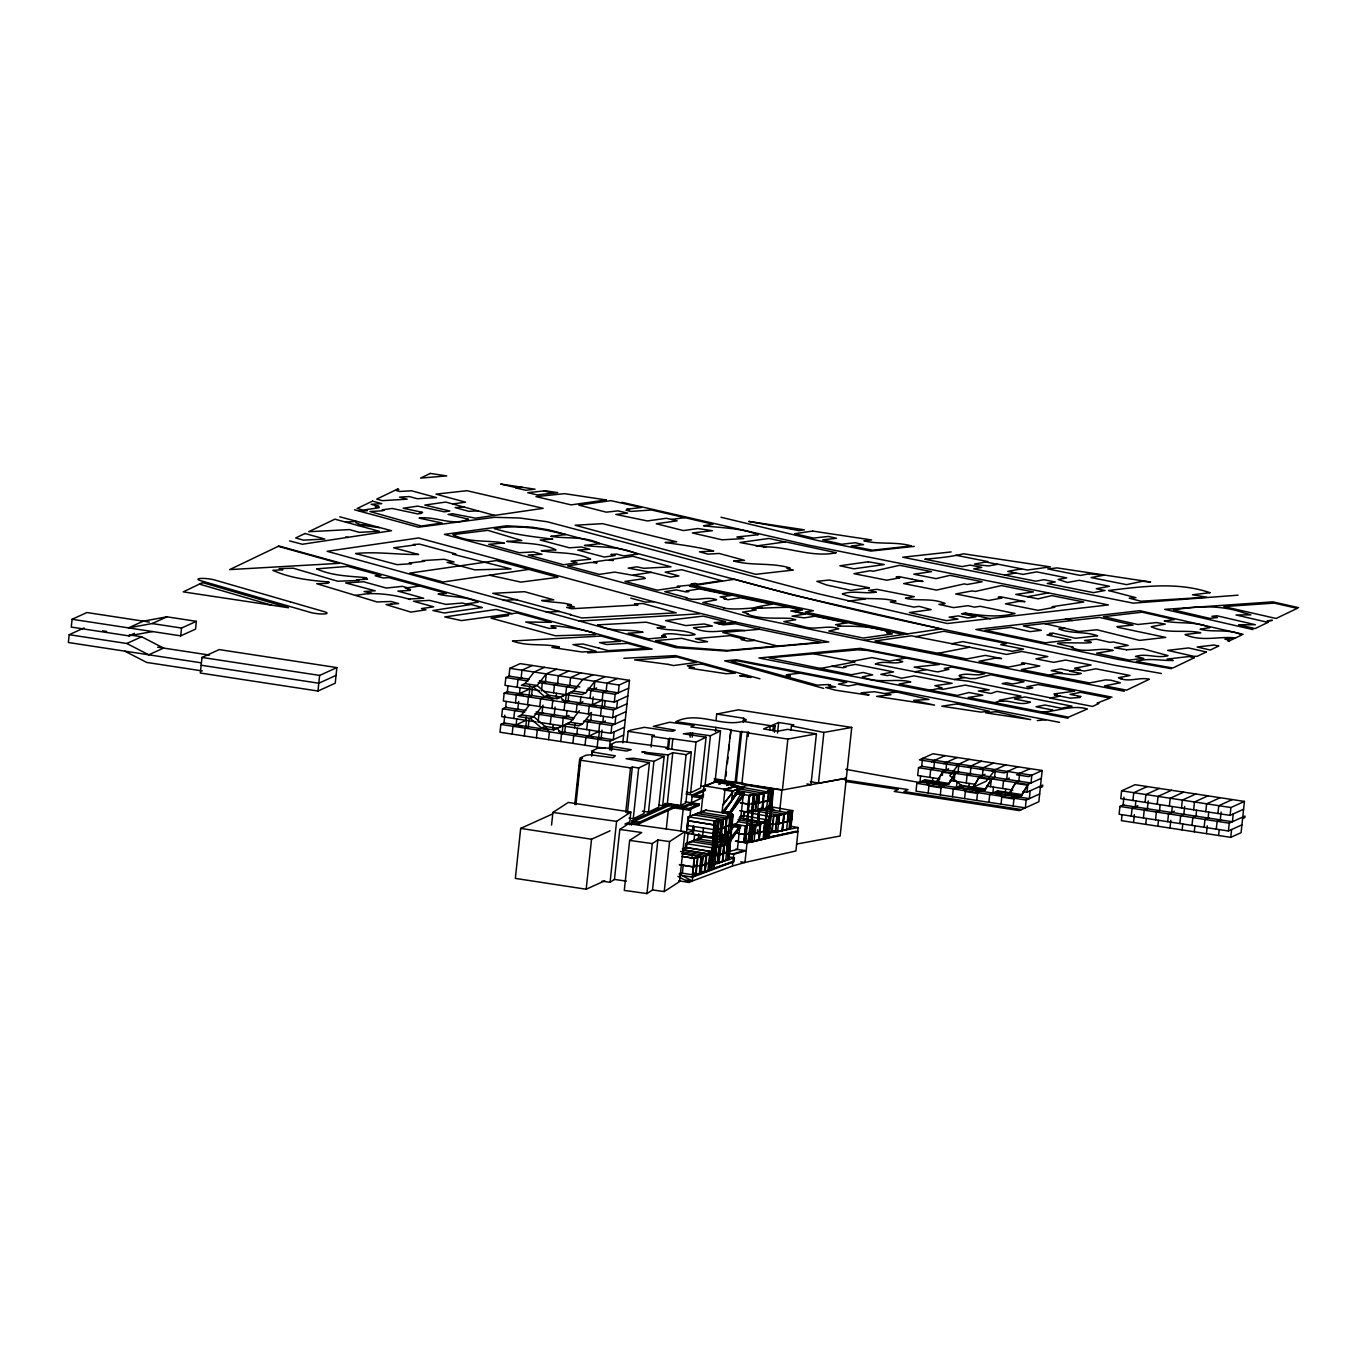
<?xml version="1.0" encoding="UTF-8"?>
<svg xmlns="http://www.w3.org/2000/svg" width="1367" height="1367" viewBox="0 0 1367 1367"><rect width="100%" height="100%" fill="white"/><g stroke="black" fill="none" stroke-linecap="round" stroke-linejoin="round"><path stroke-width="1.5" d="M710.447 868.079L714.736 821.106L711.216 868.199L715.727 821.123L688.114 816.851L686.49 833.272M711.216 868.199L715.727 821.123M713.659 866.883L718.171 819.79L713.882 866.781M714.599 864.952L718.939 819.91L714.821 864.85M719.52 854.853L721.725 833.99M720.836 846.156L721.947 833.887M721.366 846.361L722.716 834.007M726.304 844.293L727.244 834.075M726.543 844.191L727.466 833.973M726.885 846.446L728.184 832.144M729.312 819.892C730.952 815.603 727.056 814.664 732.268 816.219L721.588 820.32L717.948 819.892M727.295 844.293L728.423 832.042M711.37 862.372L717.521 863.448L728.201 859.347L732.37 814.356L729.021 859.399M728.269 859.296L732.37 814.356L705.577 810.153M728.799 859.501L733.122 814.476M749.509 795.56L744.998 842.636L749.509 795.56L745.75 842.755L796.192 831.17M749.372 841.611L753.678 794.637L754.652 794.637L750.141 841.73L753.9 794.535L757.13 795.116L771.296 791.613L769.655 808.034L755.49 811.537L749.167 810.289M757.198 825.565L758.685 809.23M757.421 825.463L758.924 809.127M757.215 833.853L757.591 829.769M757.95 825.685L759.454 809.349M758.189 825.583L759.676 809.247M765.178 823.72L766.904 807.282M763.88 838.022L767.434 807.504M767.656 807.401L764.631 838.142M768.151 836.963L772.68 789.887L769.143 836.98L768.151 836.963L769.143 836.98M768.374 836.86L772.68 789.887L768.066 791.032M768.92 837.082L773.432 790.006M84.019 627.966L69.187 634.698L68.35 642.507L200.983 662.79M149.311 622.07L86.924 612.536L72.092 619.268L71.255 627.077L128.874 635.877L152.506 631.554M180.7 635.86L181.538 628.051L196.37 621.336L195.532 629.145L180.7 635.86L72.092 619.268M201.991 657.424L200.317 673.042L317.964 691.036L335.223 683.21L336.88 667.592L219.233 649.598L201.991 657.424L319.639 675.418L336.88 667.592M317.964 691.036L319.639 675.418M504.679 722.682L500.835 724.425L499.997 732.234L605.273 748.33M506.354 707.047L502.509 708.807L501.672 716.616L536.086 721.879M508.028 691.429L504.167 693.189L503.329 700.998L612.672 717.709L626.154 711.592M509.703 675.811L505.841 677.554L505.004 685.363L539.418 690.625M504.816 715.18L503.979 722.989L548.526 729.807M506.268 701.51L505.653 707.371L525.902 710.464M507.943 685.892L507.328 691.753L553.891 698.879M622.822 742.828L629.503 680.339L520.178 663.627L509.823 668.326L508.985 676.135L529.234 679.228M512.147 734.096L512.984 726.287L526.466 720.17L525.851 726.014M513.821 718.478L514.641 710.652L518.503 708.909M515.479 702.843L516.316 695.034L529.815 688.917L528.978 696.726M517.153 687.225L517.99 679.416L521.852 677.673M516.76 718.991L516.128 724.852L521.835 726.731M517.803 709.234L518.64 701.425M520.092 687.755L519.46 693.616L523.271 694.863M521.135 677.981L521.972 670.172L532.31 665.49M524.296 735.959L525.133 728.133L528.978 726.39M525.97 720.324L526.38 716.428M527.628 704.706L528.465 696.897L532.327 695.154M529.302 689.088L529.712 685.175M528.277 726.714L529.114 718.905M531.609 695.461L532.447 687.652M552.251 814.083L520.673 828.402L515.342 878.4L586.187 889.233L604.761 880.809M536.445 737.804L537.282 729.995L541.127 728.252M539.777 706.568L540.614 698.759L546.39 696.128M541.452 690.95L542.289 683.124L546.134 681.381M542.101 712.942L542.921 705.133M545.433 681.706L546.27 673.897L556.608 669.198M548.594 739.667L549.431 731.858L545.091 726.39L533.779 716.718L521.63 714.856L518.025 716.496L530.174 718.358L541.486 728.013L553.635 729.875L562.914 725.74L562.298 731.601M550.252 724.049L551.089 716.24L554.951 714.48M551.926 708.414L552.764 700.605L548.423 695.154L537.111 685.482L524.962 683.62L521.374 685.26L533.506 687.105L544.818 696.777L556.967 698.64L566.263 694.487L565.425 702.296M553.601 692.796L554.438 684.987L558.283 683.244M552.781 728.474L553.191 724.561M554.233 714.804L555.07 706.995M556.113 697.238L556.54 693.325M557.582 683.568L558.419 675.742L568.757 671.06M551.567 825.053L552.917 812.442L568.313 802.412L630.819 812.083L629.486 824.677M560.743 741.529L561.564 733.72L557.24 728.252L545.091 726.39L541.486 728.013M562.401 725.894L563.238 718.085L569.031 715.471M564.075 710.276L564.913 702.467L560.573 696.999L548.423 695.154L544.818 696.777M565.75 694.658L566.587 686.849L570.432 685.106M564.725 732.285L565.562 724.476M566.382 716.667L567.015 710.806M568.057 701.032L568.894 693.223M569.731 685.414L570.569 677.605L580.907 672.923M572.893 743.375L573.713 735.566L577.575 733.823M574.55 727.757L574.977 723.861M576.225 712.139L577.062 704.33L582.838 701.698M576.874 734.147L577.489 728.286M580.206 702.894L580.838 697.033M574.841 804.069L579.591 759.642L582.479 758.258L580.36 757.933L579.454 766.391M575.387 804.48L576.276 796.021M576.737 791.783L577.643 783.325M578.087 779.087L578.993 770.629M575.917 804.633L580.667 760.206L579.591 759.642M585.025 745.237L585.862 737.428L599.361 731.311L598.524 739.12M586.699 729.619L587.537 721.81L591.398 720.05M590.048 698.366L590.869 690.557L596.661 687.943M589.638 730.149L589.023 735.993L592.817 737.24M590.681 720.375L591.313 714.514M593.193 696.948L592.355 704.757L596.166 706.004M594.03 689.139L594.867 681.33L605.205 676.631M591.586 755.199L592.048 750.961L597.909 748.108L605.137 747.817L626.599 751.03L631.229 749.697L611.972 746.502L610.4 745.852L612.228 744.964L610.365 744.673L609.955 750.073M591.689 756.156L592.133 751.935L593.637 751.201L592.048 750.961M597.174 747.1L598.011 739.291L601.873 737.531M598.849 731.482L599.686 723.656L605.461 721.041M600.523 715.847L601.36 708.038L605.205 706.295M602.181 700.229L603.018 692.42L606.88 690.677M601.873 707.867L602.693 700.058L589.211 706.175L588.374 714.001L591.518 712.566L582.359 724.151L578.771 725.774L566.622 723.929L570.21 722.289L579.369 710.703M601.155 737.855L601.993 730.046M602.83 722.237L603.462 716.376M604.504 706.619L605.137 700.758M606.179 690.984L606.999 683.175L617.354 678.493M586.187 889.233L591.535 839.235L610.092 830.811M609.323 748.945L610.16 741.136L623.66 735.019M542.802 712.634L538.94 714.377L538.102 722.186L610.998 733.327L611.835 725.518L625.334 719.401M612.672 717.709L613.51 709.9L626.992 703.783M543.468 691.258L614.33 702.091L615.167 694.282L628.666 688.148M611.527 750.722L611.972 746.502M614.142 731.909L613.305 739.718L558.642 731.362M615.816 716.274L614.979 724.1L586.631 719.76M617.491 700.656L616.654 708.465L561.991 700.109M629.503 680.339L619.148 685.038L618.328 692.847L587.947 688.199M601.873 881.134L610.075 882.279L616.585 821.362L630.819 812.083M626.992 741.922L628.119 731.345L630.631 730.132L644.404 727.329L667.745 730.832L672.957 731.242L675.195 730.166L653.272 726.39L669.659 722.254L694.06 725.45L690.916 726.971L720.512 730.884L715.078 781.651L706.671 785.735M610.075 882.279L614.449 879.442L619.798 829.444L628.598 823.703L684.918 831.597L679.57 881.578L664.225 891.574L652.52 889.934L646.95 893.574L624.292 890.395L629.64 840.415L641.721 832.52L619.798 829.444M625.744 812.34L630.495 767.912L632.34 767.024L638.679 767.964L649.462 762.752L644.028 813.519L633.246 818.748L629.025 818.098M627.368 813.553L632.34 767.024M631.366 825.138L631.81 820.969L668.941 804.121L668.788 805.693L631.639 822.524L639.243 823.686L674.068 807.897L688.678 810.118L698.879 805.488L699.05 803.933L685.14 801.797M633.246 818.748L638.679 767.964M639.243 823.686L639.397 822.131L674.239 806.325L688.848 808.546L699.05 803.933M651.068 746.997L652.196 736.42L654.503 735.309L628.119 731.345M648.488 812.118L653.922 761.351L664.157 756.378L658.74 807.162L648.488 812.118L642.336 811.195M646.95 893.574L652.281 843.576L657.869 839.936L669.574 841.576L684.918 831.597M652.52 889.934L657.869 839.936M667.455 749.475L668.583 738.898L669.676 738.368L696.025 742.059L706.073 737.206L700.639 787.973L690.608 792.826L686.388 792.194M668.548 748.945L669.676 738.368M662.67 805.71L668.104 754.926L672.786 752.67L686.114 754.669L691.292 752.175L685.858 802.942L680.681 805.453L667.352 803.454L662.67 805.71L658.689 805.112M671.727 749.15L672.854 738.573M667.352 803.454L672.786 752.67M666.276 829.12L668.275 810.375M664.225 891.574L669.574 841.576M674.068 807.897L674.256 806.325M680.681 805.453L686.114 754.669M690.113 737.172L690.557 732.951L710.413 735.771L720.512 730.884M680.8 831.341L683.483 806.342L702.741 797.61M692.198 737.155L692.659 732.917M688.678 810.118L688.848 808.546M690.608 792.826L696.025 742.059M682.355 873.069L683.175 865.26M685.123 848.702L685.687 843.559L703.304 836.792M685.807 848.719L686.354 843.576L703.8 836.877M686.712 846.498L688.045 834.007M689.805 817.654L690.728 809.008M691.121 805.266L692.232 794.945L705.628 788.879M692.3 834.195L693.137 826.386M693.308 826.317L692.471 834.143L713.164 837.441M692.847 834.195L693.684 826.386M693.189 834.348L694.009 826.522M691.856 858.544L692.232 855.11M693.975 840.79L694.59 834.929L700.246 835.801M705.457 790.434L692.061 796.5L699.716 797.679L699.87 796.107L703.697 794.381M711.387 851.641L707.918 852.974L711.951 853.521L701.271 857.622L697.58 856.938L694.094 858.254L692.351 874.658L695.649 873.393L696.487 865.584M680.27 872.83L692.676 874.812L694.436 858.408L697.905 857.075L701.271 857.622L700.365 866.2M678.63 880.844L689.139 882.45L692.283 881.014L692.693 877.118L732.917 862.116M698.127 839.919L698.793 833.665M701.015 812.835L703.92 785.769L715.471 782.095L737.514 785.82L736.83 792.091L731.858 798.772L732.541 792.382L722.887 804.599L722.049 812.408L728.269 813.707L743.238 794.962L736.847 793.697L722.049 812.408M697.58 856.938L696.657 865.516L693.189 866.849L679.314 864.627L693.513 867.003L696.982 865.67M710.413 735.771L704.979 786.555L701.356 786.008M697.905 857.075L696.145 873.479L692.676 874.812M702.655 835.767L703.492 827.958M716.035 720.375L716.718 714.035L738.351 709.815L851.744 727.449L840.141 836.023L796.534 844.071M693.496 872.966L699.648 874.043L700.485 866.234L711.165 862.133M715.454 731.635L715.915 727.415L730.969 729.756L724.664 780.899L743.135 783.052L741.905 783.581L747.339 732.797L748.569 732.285L748.108 736.505M701.647 865.448L702.553 856.853L681.843 853.538M701.1 873.205L702.723 856.784L681.945 853.469M702.142 865.533L703.065 856.938M704.398 871.941L706.038 855.52M704.569 871.873L706.209 855.452M704.911 872.026L706.705 855.537L680.527 851.436M705.902 864.149L705.082 871.958L701.049 871.309M707.884 870.608L709.678 854.119L682.748 849.813L709.507 854.187M709.251 862.799L710.174 854.204M710.464 860.236L710.84 856.784M712.993 837.51L714.736 821.106L718.222 819.773L716.462 836.177L712.993 837.51L686.371 833.255L694.128 830.282M710.139 868.113L711.387 856.408L714.856 855.076L718.358 855.639L729.038 851.538L728.201 859.347M711.575 854.683L712.31 847.813L715.778 846.481L719.145 847.027L729.824 842.926L726.458 842.397L729.927 841.064L728.184 857.468M685.431 847.386L712.053 851.658L710.327 869.942L699.648 874.043M720.426 783.599L720.597 782.044L714.343 781.087M716.804 828.282L715.966 836.091L712.668 837.356L714.411 820.969L717.88 819.636L721.588 820.32L720.682 828.915L731.482 824.831M717.88 819.636L716.974 828.214L713.489 829.547M734.421 857.793L713.335 864.747L712.908 868.643L734.011 861.706L734.421 857.793L728.269 856.801M713.523 862.799L715.454 846.344L719.145 847.027L717.521 863.448M714.018 862.885L715.778 846.481M723.997 789.938L735.771 785.512L743.682 787.648L731.994 791.288L723.997 789.938L735.685 786.298L743.682 787.648M719.076 841.713L721.263 820.166L731.601 816.202L728.218 815.672L731.704 814.339L730.781 822.934M725.997 776.285L726.458 772.065M727.364 763.606L728.03 757.25M728.714 750.91L729.397 744.554M730.063 738.214L730.747 731.875M737.514 785.82L725.023 789.323L723.382 804.702L732.541 792.382M723.211 813.006L737.684 792.279L744.383 793.253L744.212 794.808L729.91 813.997L723.211 813.006L737.684 792.279M721.947 828.146L722.87 819.551M721.417 835.903L723.04 819.482L693.872 814.92M722.46 828.231L723.365 819.636M720.016 854.939L720.939 846.344M737.736 786.845L730.508 782.3L728.133 783.308L727.962 784.863L730.337 783.872L735.754 787.272M724.715 834.639L726.338 818.218M722.989 853.521L723.912 844.926M724.886 834.588L726.509 818.149M727.244 813.553L727.415 811.844L728.457 811.947L727.979 816.082M726.492 785.529L730.32 783.787L730.491 782.232L726.663 783.975M722.272 861.347L724.083 844.857M724.254 842.875L724.886 837.014L720.033 835.938M725.211 834.724L727.022 818.235L696.845 813.502M723.485 853.606L724.407 845.011L694.402 840.209M725.381 834.656L726.219 826.847M722.784 861.432L724.578 844.943M725.142 842.995L726.236 832.4M731.994 791.288L743.768 786.862M729.91 813.997L744.383 793.253M726.458 852.188L727.381 843.593M725.757 860.014L727.552 843.524L698.383 838.962M729.568 825.497L730.491 816.902M727.124 852.205L728.047 843.61M735.104 782.522L740.538 731.738L748.569 732.285M729.978 832.64L731.875 814.271M729.431 840.978L727.534 859.33L717.197 863.295L718.034 855.486L712.207 854.563M730.662 828.863L732.9 814.578M728.013 857.519L729.756 841.115L703.134 836.86M719.64 836.587L730.644 832.64L732.37 814.356L729.688 815.809M736.335 781.992L741.751 731.225M743.187 722.442L743.631 718.222L716.718 714.035M736.847 793.697L737.001 792.279L739.188 792.484L739.017 794.022M723.143 841.132L734.028 825.19L740.726 826.164L729.841 842.106M685.978 880.058L692.283 881.014L732.49 866.029L733.754 854.307L746.194 850.752L735.702 849.163M733.618 824.95L739.906 826.198L737.411 849.42L729.79 851.333M724.886 837.014L740.726 818.389L743.238 794.962M743.34 816.953L743.887 811.793L769.331 816.424L767.16 836.724M744.041 816.988L744.605 811.827M736.095 841.013L743.99 842.448L745.75 826.044L734.011 823.908M740.743 861.842L744.947 862.474L795.919 850.975L798.003 831.461L747.031 842.943L744.947 862.474L732.49 866.029M747.646 841.03L751.953 841.918L766.118 838.415L767.741 821.994L753.576 825.48L750.363 824.899L748.603 841.303L743.99 842.448M751.662 810.836L753.644 794.381L757.13 795.098L755.49 811.537M753.337 825.343L751.696 841.764L765.417 838.381L767.041 821.96L753.337 825.343L750.107 824.762L748.125 841.218L743.751 842.294L745.493 825.89L750.363 824.899M751.953 841.918L753.576 825.48M754.55 833.409L755.473 824.814M759.01 794.432L758.087 803.027L754.14 802.309M755.028 833.494L755.951 824.899M758.565 803.112L759.488 794.517M760.906 808.068L760.736 809.64L762.974 808.615M769.741 730.354L770.185 726.116L775.123 725.86L774.457 732.216M758.446 840.107L760.069 823.686M758.668 840.056L760.308 823.617M761.983 809.725L763.623 793.304M758.924 840.192L760.787 823.703L738.043 819.67M762.205 809.674L763.845 793.236M759.146 840.141L759.984 832.332M762.461 809.811L764.324 793.338L737.479 788.554M762.683 809.76L763.521 801.951M772.902 730.849L773.363 726.612M773.807 730.474L774.269 726.236L742.999 721.383C721.263 727.227 697.853 710.737 675.845 721.691L715.915 727.415M763.76 831.136L764.683 822.541L740.914 818.218M763.059 838.962L764.905 822.49L741.17 818.167M766.597 808.581L768.459 792.108L740.743 787.067M764.478 831.17L765.383 822.575M768.015 800.789L768.92 792.194M777.533 733.088L778.66 722.511L793.868 724.869L791.408 725.911L790.946 730.149M766.682 836.638L769.074 816.27L777.157 815.86L791.322 812.374L789.699 828.795L775.533 832.298L771.227 831.409M770.219 806.257L771.979 789.853L767.365 790.997L771.296 791.613M767.383 836.672L769.143 820.268L743.699 815.638L739.769 816.612M770.698 806.342L771.535 798.533M772.68 789.887L770.92 806.291L766.306 807.436L769.655 808.034M798.123 827.548L769.672 833.05L769.262 836.963L797.713 831.444L798.123 827.548L789.955 826.095M772.543 823.788L771.706 831.597L767.314 832.674M773.944 815.279L772.184 831.683L767.57 832.828M789.699 820.935L790.622 812.34L776.917 815.723L775.277 832.144L788.998 828.761L789.818 820.952L775.995 824.318M775.533 832.298L777.157 815.86M778.131 823.788L779.053 815.193M779.737 810.734L781.941 790.092L846.327 778.216L818.474 783.206L810.341 781.565M778.609 823.874L779.515 815.279M806.872 783.957L810.99 784.607L816.407 733.84L787.853 739.103L782.437 789.87L741.905 783.581M782.027 830.487L783.872 813.997M782.249 830.435L784.128 814.151M782.505 830.572L784.35 814.083L759.796 809.623M787.341 821.516L788.263 812.921M786.623 829.342L788.486 812.869L764.495 808.598M788.041 821.55L788.964 812.955M790.263 827.018L792.006 810.614M790.485 826.967L792.228 810.563M790.741 827.103L792.484 810.699M790.963 827.052L792.706 810.648L769.006 806.427M818.474 783.206L823.891 732.422L851.744 727.449M920.692 781.582L916.847 783.342L916.01 791.151L1025.335 807.863L1026.173 800.054L1039.672 793.937M922.366 765.964L918.504 767.707L917.684 775.516L939.949 778.934M920.623 776.046L919.991 781.907L1029.317 798.618L1030.154 790.81M958.814 771.535L954.952 773.278L948.954 783.445L924.656 779.72L920.965 782.146L924.57 780.506L948.869 784.231L954.867 774.064L942.717 772.201L936.72 782.368L933.114 783.992L939.026 780.642M928.159 792.997L928.996 785.188L924.656 779.72L928.911 785.974L941.06 787.836L936.805 781.582L942.803 771.432L948.595 768.801M929.816 777.379L930.654 769.57L934.515 767.827M932.345 781.804L932.772 777.908M933.815 768.134L934.635 760.325M940.308 794.859L941.145 787.05L936.805 781.582M942.393 775.328L942.803 771.432M945.947 769.997L946.784 762.188M945.349 785.068L948.954 783.445L945.349 785.068L921.05 781.36M952.457 796.722L953.277 788.913L961.104 785.307L985.385 789.015L991.4 778.865L995.261 777.105M954.115 781.104L954.952 773.278M956.439 787.477L957.054 781.616M958.096 771.859L958.933 764.05L949.775 775.636L961.104 785.307L965.427 790.758L964.606 798.584M961.104 785.307L965.341 791.544L977.49 793.407L973.236 787.153L979.25 777.003L985.026 774.371M966.264 782.949L967.101 775.14L970.963 773.397M968.793 787.392L969.203 783.479M970.245 773.722L971.083 765.896M976.739 800.43L977.576 792.621L973.236 787.153L986.222 781.206L995.381 769.621L994.544 777.43M975.474 786.213L969.562 789.562L973.167 787.939L979.25 777.003M982.395 775.567L983.232 767.758M981.796 790.639L957.413 787.717L961.018 786.076L985.299 789.801L981.711 791.425L985.299 789.801L991.314 779.634L979.165 777.789M988.888 802.292L989.725 794.483L997.534 790.878L1021.832 794.586L1027.847 784.436L1041.329 778.319M990.562 786.674L991.4 778.865M992.869 793.048L993.501 787.187M1001.037 804.155L1001.874 796.329L997.534 790.878L1001.789 797.115L1013.938 798.977L1009.683 792.723L1015.698 782.573L1019.543 780.83M1002.712 788.52L1003.549 780.711L1009.324 778.096M1005.241 792.963L1005.651 789.049M1006.693 779.293L1007.53 771.484M1013.186 806L1014.024 798.191L1009.683 792.723M1011.512 791.971L1006.009 795.15L1009.598 793.509L1015.698 782.573M1018.842 781.138L1019.679 773.329M1018.244 796.226L993.86 793.287L997.449 791.647L1021.747 795.372L1018.159 796.995L1021.747 795.372L1027.762 785.205L1015.613 783.359M1022.96 791.63L1027.01 792.245L1027.847 784.436L918.504 767.707M1017.868 766.784L1004.386 772.902L919.342 759.898L932.841 753.781L1042.167 770.492L1038.835 801.745L1019.338 810.58L894.223 791.459L898.273 789.46L846.139 781.565M1123.794 804.702L1119.932 806.445L1119.095 814.254L1228.42 830.982L1241.919 824.865M1122.034 814.783L1121.418 820.644L1230.744 837.356L1241.082 832.674L1244.431 801.421L1135.088 784.709L1121.606 790.827L1120.769 798.636L1230.095 815.364L1243.594 809.23M1123.913 797.217L1123.076 805.026L1232.419 821.738L1233.239 813.929M1131.244 816.116L1132.081 808.307L1137.857 805.693M1132.918 800.498L1133.756 792.689L1147.238 786.572M1133.551 822.507L1134.388 814.698M1135.225 806.872L1135.857 801.028M1143.393 817.979L1144.23 810.17L1148.075 808.41M1145.068 802.361L1145.905 794.535L1159.387 788.417M1145.7 824.352L1146.332 818.508M1147.374 808.734L1148.212 800.925M1155.542 819.841L1156.379 812.015L1160.224 810.272M1157.217 804.206L1158.037 796.397L1171.536 790.28M1157.849 826.215L1158.481 820.354M1159.524 810.597L1160.156 804.736M1167.691 821.687L1168.529 813.878L1174.304 811.263M1169.366 806.069L1170.186 798.26L1183.685 792.142M1169.998 828.077L1170.836 820.268M1171.673 812.459L1172.305 806.598M1179.841 823.549L1180.678 815.74L1184.523 813.98M1181.498 807.931L1182.335 800.122L1195.835 793.988M1182.147 829.923L1182.78 824.079M1183.822 814.305L1184.659 806.496M1191.99 825.412L1192.827 817.603L1196.672 815.843M1193.647 809.777L1194.485 801.968L1207.984 795.85M1194.297 831.785L1194.929 825.924M1195.971 816.167L1196.586 810.306M1204.139 827.257L1204.959 819.448L1208.821 817.705M1205.797 811.639L1206.634 803.83L1220.133 797.713M1206.446 833.648L1207.283 825.839M1208.12 818.03L1208.736 812.169M1216.271 829.12L1217.108 821.311L1220.97 819.568M1217.946 813.502L1218.783 805.693L1232.282 799.575M1218.595 835.51L1219.227 829.649M1220.27 819.875L1221.09 812.066M1228.42 830.982L1229.258 823.173L1245.012 816.031L1244.841 817.586L1242.586 818.611M1230.095 815.364L1230.932 807.538L1244.431 801.421M1230.744 837.356L1231.582 829.547M729.824 812.425L741.563 792.826M722.118 841.166L725.689 836.365M734.028 825.19L728.081 833.169L729.995 816.834L700.827 812.254M728.816 842.14L740.726 826.164M721.332 840.551L725.023 835.869M524.962 683.62L534.121 672.034L544.459 667.335M546.27 673.897L537.111 685.482L533.506 687.105M521.63 714.856L529.473 704.928M541.622 706.79L533.779 716.718L530.174 718.358M593.056 674.768L582.718 679.467L573.559 691.053L569.954 692.676L582.103 694.539L585.708 692.915L594.867 681.33M731.858 798.772L737.001 792.279M727.74 841.44L739.906 826.198M690.557 732.951L683.329 733.789L706.073 737.206M610.365 744.673L615.799 742.042L623.198 741.666L667.66 747.476L665.866 748.364L691.292 752.175M580.36 757.933L585.896 755.25L590.322 754.772L613.048 757.711L615.321 755.848L592.133 751.935M556.967 698.64L573.559 691.053L585.708 692.915M553.635 729.875L570.21 722.289L582.359 724.151M166.945 616.825L143.313 621.148L128.464 627.88L152.113 623.557L166.945 616.825L196.37 621.336M128.874 635.877L134.427 633.365M126.806 643.498L141.638 636.783L163.596 648.078L148.764 654.793L126.806 643.498L69.187 634.698M336.043 675.401L318.801 683.227L201.154 665.233M564.913 702.467L568.757 700.724M614.33 702.091L627.829 695.974M561.564 733.72L565.425 731.96M610.998 733.327L624.497 727.21M624.941 824.079L628.666 822.387M719.008 782.795L722.835 781.018L722.665 782.625L718.854 784.368M699.716 797.679L703.544 795.936M750.278 795.679L734.763 792.928M754.652 794.637L753.678 794.637M760.411 792.792L760.941 792.997M768.391 790.946L768.938 791.168M931.491 761.761L944.99 755.643M943.64 763.623L957.139 757.489M955.789 765.469L969.288 759.351M967.939 767.331L981.438 761.214M980.088 769.194L993.587 763.076M941.145 787.05L944.99 785.307M992.237 771.039L1005.719 764.922M1030.017 768.647L1016.535 774.764L1028.685 776.627L1042.167 770.492M977.576 792.621L981.438 790.878M1014.024 798.191L1017.885 796.448M1027.01 792.245L1042.748 785.102L1042.577 786.657L1040.338 787.682M742.999 721.383L746.382 719.931L743.631 718.222M770.185 726.116L763.504 728.953L777.806 731.174L787.648 729.363L816.407 733.84M778.66 722.511L771.962 725.364L775.123 725.86M724.664 780.899L725.552 780.523L714.258 778.763M688.114 816.851L705.748 810.101M706.243 810.17L688.797 816.868L687.447 829.359M688.37 820.764L713.83 824.933M713.83 829.701L717.299 828.368L720.802 828.932L719.965 836.741L713.813 835.664M720.341 828.761L730.815 824.814M682.372 848.839L685.926 847.472M715.454 846.344L711.968 847.66L709.661 869.925L699.323 873.889L700.946 857.468L711.284 853.504M729.26 841.047L725.792 842.38L729.158 842.909L718.82 846.874L717.897 855.469L728.372 851.521M708.584 852.991L712.053 851.658M711.062 856.255L714.531 854.922M700.024 866.063L711.045 862.116M691.258 876.896L731.328 861.876M732.387 854.102L744.485 850.496M741.341 786.726L747.715 785.359M753.644 794.381L749.031 795.509L747.288 811.913L752.14 810.921L753.9 794.517L749.287 795.662L747.544 812.066L739.632 810.631M755.951 803.557L769.672 800.173M770.492 800.225L756.071 803.574L752.021 802.839M740.589 816.612L744.178 815.74M792.706 810.648L787.409 811.759L791.322 812.374M769.143 820.268L763.828 821.379L767.741 821.994M768.151 824.865L772.765 823.737L773.688 815.142L776.917 815.723M768.408 825.002L773.021 823.874M788.725 819.995L791.801 819.243M776.251 824.455L790.536 820.986M749.184 833.357L744.571 834.485L737.001 833.118M749.441 833.494L744.827 834.622L736.933 833.187M752.414 833.938L766.255 830.572M766.955 830.606L752.67 834.075L748.484 833.221M1060.126 696.128L1049.993 698.076L1092.643 706.449L1098.88 703.458L1097.154 703.116L1110.021 698.11L1080.631 692.334L1070.019 694.368L1080.989 696.538L1078.187 697.067L1080.118 697.443L1070.378 698.144L1054.47 695.017L1056.964 694.539L1053.957 693.94L1074.65 691.155L1038.254 684.525L1026.822 686.73L1032.837 687.909L1028.309 688.763L1002.131 683.62L1006.608 682.782L1012.639 683.961L1024.037 681.774L990.887 674.717L975.765 678.596L969.989 678.596L960.317 676.699L959.344 676.016L960.676 675.776L959.224 675.486C967.682 672.137 976.294 676.955 984.701 673.504L951.859 667.045L944.307 668.497L948.818 669.369L937.984 671.88L934.823 671.453L914.147 667.113L939.095 664.55L867.174 650.419L857.673 649.838L768.972 657.852L851.316 674.751L863.209 672.479L872.676 674.888L862.321 676.853C878.451 684.081 894.616 678.049 910.764 681.825L899.178 684.047L957.31 695.461L969.015 692.522L982.822 695.222L968.195 697.478L1068.481 717.162L1087.38 708.977C1072.394 704.569 1057.374 711.404 1042.372 712.036M915.753 636.646L943.811 631.246L1006.522 643.532L1000.695 644.66L1023.558 649.137L1012.263 651.307L962.744 641.601L951.808 643.703M905.928 658.023L889.78 661.115L871.838 657.595L852.188 661.338L814.322 653.922M937.984 653.323L969.699 647.206M1049.89 675.178C1060.365 670.548 1070.805 676.99 1081.28 673.453L1069.848 671.214L1079.93 669.283L1074.582 668.224L1091.122 665.045L1065.662 660.056L1053.667 662.346L1035.878 658.86L1047.823 656.553L1021.918 651.478L1006.573 654.434L911.413 635.792L875 640.969L966.777 658.962L985.351 655.374L1001.584 658.569L995.125 658.193L978.96 661.286L1008.487 667.079L1024.737 663.952L1021.388 663.303L1023.61 662.858L1039.843 666.037L1021.337 669.591L1089.516 682.953L1105.51 679.877L1111.166 680.236L1120.376 682.799L1104.57 685.841L1126.613 690.164L1149.322 679.262C1139.036 676.716 1128.578 683.022 1118.479 677.707L1130.031 675.486L1095.856 668.788L1084.202 671.043L1077.538 669.745M1120.376 678.664L1121.863 678.374M819.858 668.566L854.888 661.884L852.188 661.338M914.984 671.778L925.903 669.693M896.752 659.765L902.75 661.611C893.591 664.994 884.449 660.073 875.29 663.986L954.269 679.484L964.555 677.536M930.261 690.147L942.085 687.891L934.857 685.67L952.133 683.329L914.13 675.862L901.656 678.237L890.037 675.11L887.337 675.623L880.809 674.341L893.642 671.898L855.366 664.379L843.61 666.635L846.122 667.113L842.926 667.728L831.7 666.31M994.817 702.706C1006.693 697.255 1018.5 706.961 1030.359 702.108L1014.382 698.964L1024.96 696.948L1072.001 706.175L1061.339 708.226L1045.037 705.013L1035.964 706.739L1052.795 710.054L1050.745 710.43M955.892 555.241L987.897 561.598L974.363 564.093L978.721 564.964L988.871 565.904L998.064 564.212L1027.386 570.022L1050.386 566.895L963.615 553.806C950.663 556.865 937.711 558.095 924.776 559.206L962.06 566.604L970.211 565.101L981.796 567.39L973.714 568.894L1035.793 581.197L1043.841 579.693L1055.273 581.966L1047.207 583.453L1093.497 592.629L1105.032 590.493L1096.249 588.75L1109.508 586.289L1079.229 580.292L1067.49 582.479L1058.126 579.454L1066.773 577.865L1036.647 571.884L1022.994 574.413L1007.752 571.406L1021.508 568.86M1061.031 673.042L1062.142 672.82L1051.155 670.667L1060.519 668.873L1071.164 670.958M1004.694 575.029L1015.766 572.978M1027.386 596.73L1038.066 598.849L1051.77 595.602L1083.809 601.993L1052.06 606.726L1054.863 607.273L1038.083 610.348L1005.446 603.838L1018.808 601.395L1025.028 601.634L1000.764 596.798L998.132 597.294L1001.926 598.045L988.563 600.472L955.704 593.944L972.262 590.903L975.167 591.484L1001.413 585.589L1033.315 591.928L1015.749 594.423L1027.386 596.73L1048.472 592.902L1108.466 604.915L947.263 623.523L818.662 593.859L547.21 521.75L519.563 517.99L494.512 517.324L418.387 527.184L354.48 509.771M753.132 608.913L751.987 609.101L756.259 609.99L742.503 612.126L748.501 613.886L747.065 614.108C761.556 619.764 776.422 617.491 791.049 618.465L795.782 619.747L783.838 621.609L806.205 627.299C817.039 629.811 828.026 624.907 838.757 628.683L828.829 631.076L863.346 638.047L892.378 633.929L886.619 632.716L890.156 632.169C872.368 626.103 855.639 626.154 837.8 626.154L840.5 625.727L835.527 624.685L846.959 622.891L814.988 616.209L804.138 617.884L792.023 616.124L805.351 614.056L790.792 610.998L798.208 609.853C805.266 603.069 717.521 613.39 771.996 604.265L740.743 597.721L728.064 599.703L723.929 598.831L726.253 598.456L720.119 596.866L731.106 595.499L699.562 588.904L686.183 590.971L688.78 591.518L686.149 591.945L676.357 589.895L664.789 591.689L686.849 597.755L685.875 597.909C696.025 601.924 706.431 595.858 716.564 599.72L702.86 602.539L724.561 607.888L723.399 608.076C736.3 610.263 749.321 607.819 762.273 607.495M289.565 540.905L302.346 544.254L391.509 530.721L339.802 516.811M528.773 569.424L443.147 582L409.622 573.149L496.358 560.573L557.941 577.301L520.878 582.103L489.659 575.251M633.331 575.011L651.307 572.363L670.719 577.147L678.938 575.951L665.097 572.158L681.655 569.714L721.742 580.702L698.417 584.136L694.966 583.384L691.053 583.965L694.504 584.7L677.366 586.34L679.843 586.87L657.254 590.185L624.958 581.453L645.395 578.446L643.737 577.233L614.757 572.09L599.242 574.379L567.544 565.87L590.578 562.469L597.054 562.811L593.466 562.042L606.589 560.111L613.236 560.504L609.426 559.701L632.818 556.266L671.009 566.827L643.823 568.296L636.919 566.827L628.171 568.108L651.307 572.363M903.519 634.476L794.449 611.305L802.532 610.024L689.481 586.238L734.506 579.249A1151.424 188.048 6.1 0 0 941.179 628.923L794.056 595.226L548.321 529.781L532.207 527.235L506.661 525.782L444.343 534.377L746.348 616.09L863.876 640.32L941.179 628.923L1115.592 665.439L1161.403 673.487M452.614 503.927L465.583 502.185L435.988 494.119L466.933 490.702L543.16 508.336L475.408 518.178L452.477 513.736L448.017 514.402L468.522 519.204C451.776 526.483 435.629 515.803 419.054 518.11L442.139 523.031L421.344 526.056L369.91 511.514L382.128 510.814L384.23 510.318L382.162 509.874L392.107 508.439L417.721 513.907L421.634 513.326L419.413 512.864L422.608 512.386L403.162 508.234L417.687 506.115L444.412 511.822L449.846 511.036L424.812 505.072L445.745 502.065L494.632 515.393M367.791 593.637C382.111 593.295 396.174 595.209 410.151 599.481L408.579 599.036L423.685 598.233L397.882 591.091L410.066 590.424L407.656 589.758L410.613 589.604L405.281 588.118L419.686 586.016L446.462 593.415L438.106 594.149C451.418 597.43 465.224 595.995 478.211 602.198L465.891 603.975L462.456 603.018L445.967 604.402L429.443 600.369L413.432 601.241L433.681 606.845L421.48 608.554L426.008 609.802L410.886 612.108L386.041 604.59L398.634 603.599L391.03 601.497L377.07 601.958L316.666 583.692L326.918 583.367L329.174 582.598L327.26 582.017L328.9 581.966C309.916 580.428 290.983 578.378 272.853 570.364L282.798 569.749L279.158 568.638L293.221 568.194L337.666 581.231L358.872 580.479L356.462 579.813L367.518 579.198L363.007 577.968L366.612 577.763C349.764 576.02 332.728 576.122 316.546 568.877L347.748 566.382L381.051 575.456L375.173 575.797L383.119 577.968L388.929 577.626L419.686 586.016M355.591 595.38L371.465 593.107L364.066 591.518L375.241 590.8L345.629 582.923L363.622 581.761L386.314 588.049L402.411 586.34L407.537 587.793M756.105 545.997L785.632 541.862L836.296 552.729C811.844 557.907 787.973 546.407 763.675 546.851L765.691 547.278L739.923 542.511L768.903 538.444L785.085 541.947M671.556 519.443L684.85 517.632L713.113 524.262L703.475 525.731C721.81 528.021 740.299 527.867 758.343 534.719L736.864 536.992L743.785 538.581L722.101 539.811L692.317 532.942L712.361 530.721L697.785 528.533L683.415 530.584L656.263 523.732L677.143 520.861L671.556 519.443L666.447 518.264L647.428 520.947L615.816 514.436L627.607 513.103L617.85 510.865L606.282 512.181L578.89 505.141L610.861 500.647L641.465 507.516L626.65 509.19L629.538 509.857L626.001 510.25L631.007 511.412L651.512 509.994L684.85 517.632M512.164 613.646L461.431 620.584L444.736 616.961L496.136 609.46L512.164 613.646L517.136 612.98L551.362 622.344L525.68 621.985L549.158 628.41L556.13 628.017C532.122 621.404 598.968 631.041 595.465 634.613L555.327 635.758L491.009 618.14L508.49 615.611L504.936 614.637M965.205 613.185C981.694 615.475 998.218 617.833 1015.015 613.51L980.259 606.299L974.398 607.136L967.973 605.684L953.653 607.614L938.856 604.402L945.144 603.548C932.072 597.704 918.607 601.446 905.415 598.268L914.267 596.661L876.845 589.331L868.558 590.459L876.35 592.15C864.952 594.115 853.777 590.202 842.311 593.876C859.997 601.668 878.212 596.183 896 601.19L890.242 601.976L913.805 607.102L919.188 606.384L931.149 609.631L909.345 612.57L946.425 620.652L958.011 619.097L949.125 617.149L958.387 615.902L967.682 617.935L975.884 616.825L961.497 613.68L965.205 613.185L990.545 618.773M847.984 601.19L865.533 598.934M1233.051 638.235L1224.883 639.175L1230.351 640.422L1241.868 634.903C1228.249 628.393 1213.913 632.767 1200.089 629.264L1209.812 627.607C1194.912 620.908 1179.345 624.121 1164.206 621.079L1174.441 619.541L1142.129 612.194L1103.408 616.688L1137.72 624.497L1156.533 622.566L1165.265 624.104L1151.219 626.684C1167.35 634.305 1184.318 629.367 1200.756 632.682L1185.018 634.527C1201.525 642.097 1218.749 636.031 1235.546 637.928M1044.832 623.677L1099.478 617.423L1133.055 625.112L1116.959 626.599L1117.796 627.316L1165.743 637.398L1139.6 640.388L1096.898 629.76L1078.973 631.486L1044.285 623.54L1023.251 625.949L1041.346 630.324L1030.086 631.622L1010.862 627.368L985.18 630.29L1045.174 642.798L1070.874 639.859L1046.917 634.954L1052.043 634.373L1049.395 633.468L1052.778 633.075L1075.539 638.286L1097.65 635.758C1084.885 631.246 1071.574 633.963 1058.827 628.974L1064.927 628.273M799.934 673.196L787.939 674.546L786.247 675.042L790.416 675.999L785.803 676.528L731.277 661.44L737.428 660.842L846.771 682.253L838.415 684.115L848.155 685.995L857.331 684.32L896.974 692.095L929.064 699.443L913.634 700.331L934.584 705.133L876.555 696.384L890.959 694.744L874.504 691.736L861.125 692.796L869.156 694.863L867.669 695.034L835.459 690.181L825.753 687.516L835.681 686.969L828.556 685.533L830.572 685.055L828.556 684.508L817.141 685.14L785.803 676.528M885.201 693.428L896.974 692.095M517.034 487.831L515.837 487.951L525.748 490.24L535.061 489.215L500.681 484.038L517.034 487.831L522.091 487.267M914.267 546.373L870.882 551.089L817.278 540.443L720.973 517.239M951.142 551.926L902.698 557.223L1133.226 603.155L1238.024 595.175M1037.28 720.597L1045.892 719.726L1059.528 722.323M718.666 623.728L735.907 622.224L828.778 641.96L726.355 651.068L675.606 647.616L327.089 551.294L418.61 537.949L653.87 601.736L735.907 622.224M754.909 640.405L747.476 641.055L741.068 639.483L744.468 639.175L730.098 635.638L695.376 638.662L707.645 641.687L698.52 642.49L681.655 638.321L655.511 640.61L678.117 646.762L727.347 650.436L821.157 642.251L759.693 629.281L722.784 632.494L777.755 646.044M368.56 524.723L357.846 525.441L334.881 519.17L308.686 531.729L349.474 529.593L359.282 532.344L379.308 531.302L357.846 525.441M699.836 613.783L578.651 621.114M345.612 522.091L356.24 521.408L355.796 522.69L361.623 525.184L379.462 527.679M517.239 599.566L503.346 600.386M477.886 510.831L468.915 511.343L455.126 507.584L464.114 507.072M587.673 652.828L652.144 649.086L278.902 546.014M546.168 612.16L559.65 611.459M623.848 658.296L675.537 655.613L759.932 678.801M359.367 511.104L367.381 510.711M653.87 601.736L645.617 602.129L630.785 598.148M552.917 812.442L616.585 821.362M629.64 840.415L652.281 843.576M614.449 879.442L626.411 881.117M737.514 793.834L744.212 794.808M723.382 811.451L730.081 812.425M733.874 826.745L740.555 827.718M652.196 736.42L668.583 738.898M844.823 780.01L907.996 789.579L903.946 791.578L1021.593 809.572M668.104 754.926L641.824 751.901L646.523 752.602L644.746 753.456L664.157 756.378M653.922 761.351L633.382 758.258L626.035 758.719L649.462 762.752M509.823 668.326L619.148 685.038M539.367 680.783L579.847 686.969M152.113 623.557L181.538 628.051M505.841 677.554L528.106 680.971M538.239 682.509L576.703 688.387M586.819 689.942L615.167 694.282M102.542 630.802L106.66 631.434M129.284 634.886L141.638 636.783M504.167 693.189L613.51 709.9M1121.606 790.827L1230.932 807.538M157.598 647.155L209.544 655.101M536.018 712.019L574.482 717.897M502.509 708.807L524.774 712.207M534.89 713.762L573.371 719.64M583.487 721.178L611.835 725.518M950.065 780.472L974.363 784.197M986.513 786.042L1012.827 790.075M1119.932 806.445L1229.258 823.173M202.265 670.924L146.696 662.431L124.739 651.119M916.847 783.342L1026.173 800.054M500.835 724.425L610.16 741.136M714.514 779.754L781.941 790.092M714.343 781.309L730.32 783.787M685.978 793.988L699.87 796.107M698.879 805.488L691.224 804.326L683.312 807.914L668.788 805.693M664.738 803.488L683.483 806.342M631.81 820.969L639.397 822.131M716.428 836.194L719.845 836.724M735.412 841.166L747.031 842.943M727.62 853.384L733.754 854.307M520.673 828.402L591.535 839.235M680.219 875.205L692.693 877.118M580.667 760.206L630.495 767.912M730.098 730.115L740.538 731.738M747.339 732.797L787.853 739.103M1171.416 668.685L1117.403 659.253L975.833 629.469L1139.805 610.69L1243.116 634.305M714.497 824.95L687.874 820.696L686.952 829.273L713.574 833.545M714.633 827.855L720.477 828.778M687.208 825.446L714.001 829.632M727.141 832.093L730.644 832.64M691.429 841.628L720.597 846.19M685.687 843.559L712.31 847.813M685.26 847.455L711.882 851.709M715.368 854.187L719.811 854.802L718.974 862.611L714.975 861.979M682.27 856.374L694.094 858.254M682.15 856.443L694.436 858.408M694.333 865.157L700.485 866.234M709.217 864.081L713.335 864.747M703.92 785.769L725.023 789.323M736.83 792.091L739.188 792.484M727.415 811.844L728.406 812.015M724.083 789.152L732.08 790.519M765.588 832.315L769.672 833.05M747.236 785.273L772.68 789.904M735.258 790.126L759.232 794.381L757.591 810.802L753.781 810.118M756.327 803.728L748.125 804.104L740.555 802.737M740.47 802.805L748.364 804.257M751.337 810.17L779.275 815.142L777.635 831.563L771.911 830.521M772.065 823.6L776.371 824.472M737.65 821.584L755.695 824.762L754.054 841.183L748.33 840.141M750.586 832.691L754.892 833.374M1112.02 697.153L860.321 648.351L758.924 657.988L1068.003 718.256M1045.892 719.726L736.3 659.765L724.664 660.859L823.737 688.421M863.876 640.32L1124.306 691.258M1003.463 701.049L999.277 700.229L1021.046 696.076L996.987 691.36L990.955 693.479L978.379 691.001L989.144 689.822L965.187 685.106L942.854 689.378L938.616 688.541M1050.745 697.922L967.853 681.125L954.269 679.484M985.727 561.991L997.466 564.315M1048.472 592.902L808.427 545.091L621.746 502.287M451.896 521.613L455.108 522.262M791.408 725.911L823.891 732.422M345.68 536.941L348.346 537.487M693.787 585.572L813.416 610.759L805.283 612.04L907.859 633.827M738.949 817.979L740.726 818.389M1298.65 607.683L1272.814 601.856L1164.684 609.357L1252.975 629.589M759.693 629.281L735.617 623.779L723.263 624.873L714.087 622.6L725.587 621.592L703.253 616.09L665.558 620.601L685.738 625.59L704.125 623.984L712.463 626.035L693.462 627.692C710.003 636.031 727.722 628 744.776 630.58M543.553 490.941L553.105 493.145M1065.525 618.909L1072.309 620.533M390.928 604.009L391.936 604.282M199.411 584.119L271.708 605.205M679.143 873.923L692.283 881.014M677.878 876.367L689.139 882.45M768.442 806.137L773.859 809.537M728.133 783.308L731.738 785.581M766.067 807.128L771.484 810.546M920.487 782.642A1151.424 188.048 6.1 0 1 845.797 769.296M482.158 607.529L444.275 612.98L432.878 610.553L471.085 604.504L482.158 607.529M756.874 794.962L755.233 811.383L768.955 808L770.595 791.578L756.874 794.962M922.503 758.48L921.666 766.289L1030.991 783.001L1031.829 775.192L922.503 758.48M500.134 543.314L488.788 544.374L519.323 552.729L533.438 551.926L541.964 554.267L528.158 555.036L563.546 564.742L577.096 562.76L571.081 561.119L590.647 559.206C574.704 551.397 557.651 553.891 541.212 550.696L556.01 549.859C540.068 542.34 523.185 543.895 506.713 541.4L521.835 540.546L487.814 530.328L452.887 534.634C469.411 543.229 487.284 539.811 504.423 543.075L500.134 543.314M202.572 582.598L183.246 591.877L288.505 607.734L202.572 582.598M278.287 546.304L229.69 569.595L339.289 563.341L278.287 546.304M304.995 533.506L295.682 537.966L303.525 540.153L324.85 539.042L304.995 533.506M372.507 501.125L357.18 508.473L363.058 510.079L379.206 507.738L375.207 506.661L379.018 506.422L371.14 504.286L381.82 503.654L372.507 501.125M395.251 490.223L376.728 499.109L382.367 500.647L407.144 499.194L399.54 497.127L409.314 496.563L417.311 498.733L436.586 497.605L411.501 490.787L399.796 491.471L395.251 490.223M397.592 489.113L396.635 489.557L398.805 489.437L397.592 489.113M430.28 473.426L420.575 478.091L446.77 475.904L430.28 473.426M1194.245 657.732L1172.766 668.036L1136.353 661.457C1148.81 657.612 1160.908 660.825 1173.176 660.483L1167.059 659.082L1188.931 656.536L1194.245 657.732M1206.258 651.974L1197.287 656.28L1193.818 656.331L1167.674 650.367L1188.572 647.941L1206.258 651.974M1218.629 646.044L1210.342 650.026L1197.116 647.001L1214.152 645.019L1218.629 646.044M1229.565 640.798L1228.113 640.969L1229.565 640.798M1268.012 622.378L1255.094 628.564L1238.605 624.736L1255.47 624.736L1216.92 615.765L1211.965 616.295L1217.467 617.559L1209.829 618.397L1173.535 609.955C1197.253 606.025 1220.799 604.812 1243.782 612.843L1250.89 614.86L1235.973 614.962L1268.012 622.378M1272.199 620.362L1267.397 620.874L1272.199 620.362M1297.232 608.349L1276.112 618.482L1223.875 606.589L1274.283 603.103L1297.232 608.349M723.451 817.551L723.451 817.551M912.25 579.266L898.751 576.584L896.12 577.062L899.879 577.814L886.79 580.206L853.931 573.679L870.266 570.688L873.137 571.252L899.64 565.306L931.508 571.662L913.754 574.191L936.053 578.634L949.98 575.336L982.207 581.761L967.221 584.495L964.248 583.897L936.463 590.1L903.638 583.572L916.779 581.18L923.033 581.402L912.25 579.266M1089.226 573.815L1080.306 575.439L1047.737 568.945L1057.05 567.903L1150.621 582L1142.436 581.3L1126.545 584.632L1091.105 577.575L1103.75 575.251L1089.226 573.815M791.237 529.063L748.74 521.425L804.411 529.815L798.824 530.652L791.237 529.063M812.613 531.062L794.5 533.728L813.365 538.085L828.402 536.428L836.519 538.308L822.678 539.828L841.713 544.237L855.349 542.75L863.568 544.647L851.248 545.997L872.436 550.2L911.328 545.929C895.505 541.332 879.494 544.852 863.876 540.785L871.599 539.948L812.613 531.062M668.138 664.379L634.613 659.902L676.836 656.946L696.657 662.414L673.538 665.541L668.138 664.379M500.305 527.696L494.324 528.551C513.565 534.617 533.181 536.718 552.746 539.128L540.153 540.016L569.424 547.808L581.248 546.988L589.895 549.244L577.78 550.081L604.265 557.001L615.201 555.566L610.912 554.455L616.62 554.062L623.728 555.908L637.552 554.113C620.328 546.151 602.198 547.671 584.41 545.467L599.891 543.673C584.017 535.864 567.134 539.076 550.781 536.325L565.528 534.6C544.391 529.166 522.348 525.167 500.305 527.696M606.23 499.946L571.133 504.884L535.984 496.614L564.52 493.658L606.23 499.946M868.199 561.786L839.885 565.767L853.965 568.809L884.244 564.537L868.199 561.786M869.344 587.793L850.787 590.356L826.334 584.939L816.851 581.334L829.188 580.035L869.344 587.793M701.476 663.918L687.328 665.832L694.453 667.779L688.934 668.104L726.116 673.709L735.326 673.179L701.476 663.918M792.945 570.107L755.695 574.328L575.131 525.236L602.505 523.664L676.682 541.828L665.131 542.494C681.381 544.852 697.648 547.005 713.728 551.004L699.426 551.824L707.833 554.113L719.247 553.464L744.502 560.367L733.583 560.983C752.209 566.092 771.415 562.298 790.092 567.988L786.914 568.399L792.945 570.107M1210 592.697L1192.451 594.765L1206.685 597.242L1140.967 601.241L1129.193 598.165L1135.977 597.687L1108.517 590.51C1142.111 586.546 1177.175 581.522 1210 592.697M1126.562 649.769L1114.413 647.753L1128.168 645.361L1113.387 641.977L1110.004 642.353L1096.231 639.192L1084.544 640.508C1109.303 645.087 1057.853 641.345 1057.46 643.635L1073.249 647.257L1071.523 647.445C1085.09 653.973 1099.444 646.813 1113.182 650.436L1096.59 653.204L1129.057 660.056L1143.769 658.398L1135.499 656.485C1146.52 652.896 1157.08 658.809 1168.033 655.613L1142.607 648.693L1126.562 649.769M957.225 703.868L941.795 706.209L981.028 712.122L989.195 711.199L957.225 703.868M995.996 711.643L985.59 712.822L1030.684 719.606L995.996 711.643M545.262 490.753L527.747 492.701L537.299 494.905L557.736 492.633L545.262 490.753M666.225 637.227L648.471 638.867L628.222 633.246L643.088 632.255C628.068 628.359 612.143 632.716 597.516 624.89L646.13 622.19L665.456 627.094L657.066 627.743C669.642 631.229 682.731 628.854 695.137 634.527C684.269 637.295 673.999 631.776 663.08 634.527L665.216 635.74L661.594 635.945L666.225 637.227M415.055 544.937L393.645 547.808L418.541 554.472C397.472 554.746 376.779 551.414 355.54 553.515L396.977 564.639L411.518 563.734L409.058 563.084L424.607 561.256L422.266 560.624L444.138 559.274L454.049 561.94L447.06 562.367L474.708 569.834L511.07 568.945L452.58 554.113L455.792 553.908L419.584 544.134L413.364 544.493L415.055 544.937M598.951 648.129L583.025 644.011L572.944 644.592L595.961 651.188L582.052 651.991L551.926 647.445L559.393 647.018C544.134 643.122 527.713 646.796 512.471 641.003L601.019 636.065L620.464 641.379L599.532 642.593L606.658 644.523L627.59 643.327L646.369 648.454L608.161 650.641L598.951 648.129M743.802 675.486L739.581 675.725L750.961 677.451L743.802 675.486M570.637 614.552L569.783 614.586L581.864 617.987L676.204 612.809L642.917 603.513L634.459 603.958L637.911 604.932L571.457 608.742L566.502 607.358L574.482 606.931L567.39 604.949L571.235 604.744C561.512 601.958 551.397 602.693 541.622 600.506L553.772 599.874L524.586 591.689L492.786 593.329L570.637 614.552M290.436 601.89L214.568 579.95A9.586 1.572 6.1 0 0 201.103 578.429A9.586 1.572 6.1 0 0 200.334 580.582L310.446 612.433A9.586 1.572 6.1 0 0 323.928 613.954A9.586 1.572 6.1 0 0 324.714 611.818L290.436 601.89"/></g></svg>
